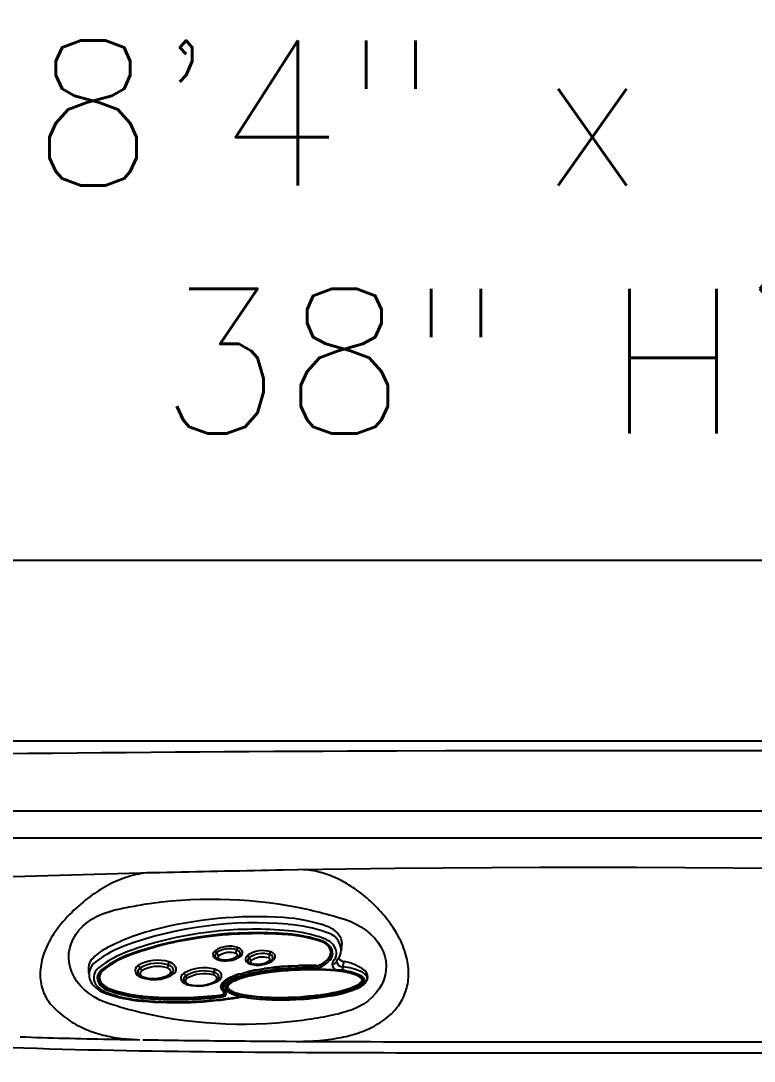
# Model space of a CAD drawing. Extents: x 403 to 503, y 484 to 637.
# Drawn here: x 437.28 to 457.55, y 582.93 to 611.67 of the extents above; entities that cross this region are included whole.
import ezdxf
from ezdxf.enums import TextEntityAlignment as Align

# ---------------------------------------------------------------- set-up
doc = ezdxf.new("R2010")
doc.units = 0
doc.header["$MEASUREMENT"] = 0
for name, color, linetype in [('1', 4, 'Continuous'), ('DIM', 3, 'Continuous'), ('SPA', 2, 'Continuous')]:
    doc.layers.add(name, color=color, linetype=linetype)
doc.styles.add('SIMPLEX', font='simplex')

# ---------------------------------------------------------------- blocks, each defined once
blk = doc.blocks.new('AUX PANEL')
at = {"layer": '1', "color": 3}
for p, q in [((3.509, 0.604), (3.478, 0.65)), ((3.575, 0.518), (3.53, 0.586)), ((4.058, 0.603), (4.081, 0.683)), ((4.09, 0.706), (4.105, 0.761)), ((4.986, 0.589), (4.966, 0.51)), ((4.997, 0.611), (5.013, 0.673)), ((2.208, 0.231), (2.221, 0.292)), ((4.38, 0.551), (4.414, 0.5)), ((4.479, 0.418), (4.435, 0.484)), ((1.381, 0.18), (1.412, 0.125)), ((1.475, 0.043), (1.435, 0.111)), ((2.197, 0.211), (2.18, 0.135)), ((2.639, 0.004), (2.67, -0.05)), ((3.463, 0.058), (3.446, -0.018)), ((3.473, 0.078), (3.487, 0.139)), ((2.733, -0.133), (2.694, -0.064))]:
    blk.add_line(p, q, dxfattribs=at)
for centre, radius, start, end in [((4.898, -9.084), 10.546, 86.8632, 111.5506), ((5.294, -2.689), 4.139, 72.501, 87.4952), ((4.876, -8.962), 10.247, 97.9706, 111.8262), ((4.94, -9.286), 10.481, 87.0677, 111.2921), ((5.003, -9.862), 11.03, 87.4903, 101.2777), ((4.88, -8.986), 10.271, 86.5699, 97.9706), ((5.273, -2.793), 3.981, 73.2277, 87.0677), ((5.302, -2.643), 3.805, 73.2962, 87.2313), ((5.25, -2.804), 4.079, 72.6462, 86.5699), ((6.434, 0.738), 0.531, 4.3959, 78.6317), ((4.522, -7.881), 8.993, 100.738, 112.1152), ((6.31, 0.63), 0.392, 35.432, 77.2832), ((6.317, 0.64), 0.371, 16.1555, 77.5899), ((6.26, 0.484), 0.557, 47.3073, 73.2277), ((6.266, 0.448), 0.672, 50.6403, 72.6462), ((6.222, 0.449), 0.593, 49.076, 63.9015), ((6.442, 0.704), 0.257, 0.3358, 49.076), ((6.443, 0.682), 0.288, 306.9321, 47.3073), ((6.445, 0.665), 0.391, 8.207, 50.6403), ((2.12, -2.091), 3.022, 111.2615, 129.3913), ((3.651, 0.455), 0.189, 129.8753, 147.5692), ((3.9, 0.087), 0.633, 73.4336, 125.8479), ((3.899, 0.093), 0.525, 72.5871, 126.8184), ((4.033, 0.522), 0.0756, 43.0492, 72.5871), ((4.025, 0.506), 0.195, 54.0655, 73.4336), ((4.083, 0.587), 0.0953, 5.0171, 54.0655), ((4.095, 0.588), 0.0841, 305.983, 5.0171), ((4.82, -0.045), 0.665, 75.5501, 125.3139), ((4.938, 0.415), 0.19, 54.8314, 75.5501), ((6.266, 0.835), 0.468, 313.1514, 327.7289), ((6.565, 0.61), 0.0832, 313.3958, 342.3064), ((6.423, 0.711), 0.253, 350.8857, 35.432), ((6.416, 0.709), 0.26, 331.3848, 351.4245), ((6.459, 0.713), 0.24, 327.7289, 356.3018), ((6.552, 0.68), 0.283, 323.3704, 8.207), ((2.113, -2.063), 2.815, 111.8262, 130.4243), ((1.953, -1.713), 2.314, 110.6898, 133.9375), ((2.142, -2.108), 2.777, 111.2921, 129.6708), ((3.549, 0.52), 0.0681, 147.5692, 208.5669), ((3.614, 0.555), 0.143, 208.5669, 254.4282), ((3.599, 0.475), 0.0356, 168.3826, 202.5332), ((3.61, 0.473), 0.0468, 123.687, 168.3826), ((3.612, 0.48), 0.0492, 202.5332, 222.9991), ((3.754, 1.057), 0.664, 254.4282, 305.983), ((3.615, 0.484), 0.0543, 222.9991, 256.7133), ((3.757, 0.965), 0.556, 253.9429, 305.979), ((4.064, 0.545), 0.0357, 303.2086, 351.2073), ((4.059, 0.546), 0.0408, 351.2073, 43.0492), ((4.468, 0.419), 0.0796, 150.4891, 190.7765), ((4.471, 0.42), 0.0832, 190.7765, 243.1564), ((4.495, 0.403), 0.112, 123.4939, 150.4891), ((4.593, 0.66), 0.352, 243.1564, 251.5771), ((4.509, 0.379), 0.0398, 126.097, 204.1853), ((4.522, 0.392), 0.0572, 210.9526, 260.5563), ((4.647, 0.99), 0.685, 255.9831, 305.64), ((4.816, -0.029), 0.55, 74.6927, 126.8054), ((4.65, 0.902), 0.583, 256.3823, 305.5673), ((6.29, -7.841), 8.171, 94.8825, 100.1158), ((4.951, 0.443), 0.0591, 34.3397, 77.9306), ((4.965, 0.461), 0.0411, 304.9146, 341.0021), ((4.973, 0.458), 0.0326, 341.0021, 34.3397), ((6.383, -8.558), 8.882, 93.025, 98.8687), ((4.954, 0.543), 0.144, 310.0461, 323.8454), ((4.999, 0.5), 0.0854, 9.7066, 54.8314), ((5.01, 0.502), 0.0741, 323.8454, 9.7066), ((5.482, 3.073), 2.775, 272.3124, 276.4711), ((6.39, -8.711), 9.046, 90.7404, 93.7685), ((6.3, -6.423), 6.746, 90.1738, 93.2747), ((6.286, 0.603), 0.269, 267.1106, 296.5573), ((6.279, 0.607), 0.284, 270.1174, 305.362), ((6.281, 0.595), 0.324, 270.7773, 305.3436), ((5.59, 1.557), 1.447, 304.3422, 311.8229), ((5.653, 1.489), 1.365, 305.362, 313.1514), ((7.971, -1.352), 2.256, 126.9321, 131.7726), ((6.288, 0.8), 0.418, 309.7821, 323.2215), ((6.92, 0.381), 0.192, 137.2968, 179.7854), ((6.729, 0.519), 0.133, 269.1945, 321.2663), ((6.914, 0.401), 0.187, 185.7097, 251.1934), ((6.778, 0.48), 0.0707, 321.2663, 351.2247), ((6.928, 0.461), 0.0807, 137.932, 181.7008), ((7.011, 0.487), 0.166, 189.7009, 275.984), ((7.159, 0.366), 0.327, 141.7136, 152.8307), ((7.09, 0.717), 0.252, 219.319, 262.229), ((6.714, 0.293), 0.314, 347.339, 5.2156), ((-44.67, 7.536), 52.198, 352.0555, 352.2188), ((6.88, -1.462), 1.791, 68.7788, 85.2916), ((0.464, -0.12), 0.449, 125.7886, 176.0645), ((0.489, -0.192), 0.339, 126.3542, 229.549), ((0.608, -0.252), 0.369, 130.1613, 155.7405), ((0.542, -0.181), 0.258, 125.8818, 192.4668), ((1.471, 0.004), 0.107, 152.7339, 212.7658), ((1.519, -0.02), 0.16, 124.1793, 152.7339), ((1.937, -0.724), 0.979, 74.0084, 121.0922), ((1.571, -0.087), 0.153, 128.0613, 147.9271), ((1.936, -0.697), 0.864, 73.9923, 122.1245), ((2.145, -0.006), 0.142, 22.2291, 78.4856), ((2.141, -0.014), 0.24, 43.5931, 74.0084), ((2.194, 0.028), 0.0852, 296.3745, 13.5406), ((2.19, 0.1), 0.166, 296.8486, 325.4042), ((2.231, 0.072), 0.116, 325.4042, 43.5931), ((3.23, -0.952), 1.037, 77.0116, 121.1182), ((3.23, -0.95), 0.957, 76.8343, 121.2453), ((3.422, -0.167), 0.229, 48.7509, 79.6516), ((3.497, -0.081), 0.115, 7.9831, 49.4672), ((4.471, -0.953), 1.03, 106.5339, 114.5292), ((5.34, -3.307), 3.525, 102.8403, 110.6261), ((5.585, -4.141), 4.34, 100.5484, 109.5628), ((-0.018, 14.17), 14.745, 286.5339, 287.4444), ((5.504, -3.891), 4.038, 102.2348, 108.3973), ((5.717, -4.638), 4.807, 99.0995, 107.8856), ((4.934, -1.591), 1.775, 99.8338, 107.4444), ((6.284, -7.363), 7.57, 93.3483, 103.6374), ((5.998, -6.07), 6.365, 98.8978, 103.0896), ((3.848, 4.674), 4.583, 279.8338, 282.6858), ((6.38, -8.259), 8.493, 90.8326, 101.7653), ((6.378, -8.401), 8.672, 90.7076, 100.5484), ((6.364, -8.326), 8.551, 90.8476, 99.4711), ((6.393, -6.216), 6.434, 84.8655, 94.9188), ((6.465, -4.752), 4.981, 83.7239, 92.6272), ((6.421, -6.928), 7.162, 86.4713, 91.3134), ((6.869, -1.11), 1.324, 83.9007, 90.2641), ((7.179, -4.264), 4.496, 92.6065, 93.9775), ((6.722, -2.233), 2.438, 77.8804, 84.1832), ((6.913, -1.414), 1.642, 86.2447, 87.8295), ((6.995, 0.227), 0.0251, 304.6788, 354.3337), ((6.76, -1.902), 2.123, 71.5446, 83.2367), ((6.885, -1.285), 1.489, 66.5256, 85.1925), ((6.798, -1.709), 1.947, 70.3737, 83.4318), ((7.039, -0.86), 1.029, 68.4457, 79.1127), ((7.219, -0.405), 0.539, 55.1292, 68.4457), ((7.292, -0.308), 0.443, 54.3966, 71.5446), ((7.285, -0.337), 0.491, 50.7876, 70.102), ((7.401, -0.098), 0.195, 43.96, 66.5256), ((7.368, -0.192), 0.43, 45.0041, 68.1277), ((7.469, -0.047), 0.103, 14.5673, 55.1292), ((7.429, -0.071), 0.155, 31.3477, 43.96), ((7.458, -0.08), 0.16, 34.1573, 55.4533), ((7.507, -0.023), 0.0639, 328.3765, 31.3477), ((7.537, -0.028), 0.066, 9.4117, 35.1562), ((7.509, -0.062), 0.135, 25.2231, 50.7876), ((0.49, -0.199), 0.241, 155.7405, 201.1498), ((0.607, -0.154), 0.366, 201.1498, 229.791), ((0.542, -0.181), 0.258, 192.4668, 225.9064), ((0.544, -0.182), 0.238, 145.5885, 216.491), ((1.545, 0.052), 0.195, 212.7658, 238.9868), ((1.495, -0.039), 0.0641, 147.9271, 199.8187), ((1.55, -0.02), 0.122, 199.8187, 253.5053), ((1.569, 0.092), 0.241, 238.9868, 257.7433), ((1.777, 0.8), 0.979, 254.6751, 299.9168), ((1.771, 0.741), 0.914, 253.9045, 300.2528), ((2.755, -0.173), 0.124, 119.3649, 179.4903), ((2.697, -0.172), 0.0667, 179.4903, 211.4512), ((2.801, -0.109), 0.188, 211.4512, 232.968), ((2.913, 0.122), 0.442, 239.3306, 254.9563), ((2.78, -0.212), 0.0917, 119.9247, 176.6499), ((2.751, -0.21), 0.0627, 176.6499, 226.1655), ((2.836, -0.13), 0.18, 224.0976, 257.7365), ((3.005, 0.713), 1.04, 258.5229, 301.6489), ((3.418, -0.172), 0.156, 40.7191, 79.6716), ((3.281, 0.092), 0.363, 300.9021, 313.0712), ((3.476, -0.116), 0.078, 313.0712, 353.294), ((3.482, -0.117), 0.0718, 353.294, 40.7191), ((3.433, -0.011), 0.199, 306.2106, 325.1023), ((3.528, -0.077), 0.0841, 325.1023, 7.9831), ((3.747, -0.324), 0.0827, 150.5571, 182.8718), ((4.062, -0.501), 0.444, 130.5135, 150.5571), ((3.925, -0.359), 0.23, 124.3894, 169.4043), ((3.931, -0.391), 0.206, 126.5464, 166.6135), ((4.135, -0.588), 0.557, 115.2129, 130.5135), ((5.11, -2.09), 2.327, 120.2638, 124.3894), ((4.067, -0.485), 0.319, 124.409, 144.7267), ((4.548, -1.223), 1.242, 109.5628, 126.5464), ((4.168, -0.569), 0.435, 121.2, 140.1355), ((4.177, -0.54), 0.395, 115.704, 141.203), ((4.565, -1.211), 1.199, 106.2225, 124.409), ((9.616, -12.229), 13.424, 114.5292, 115.2129), ((4.33, -0.753), 0.78, 107.2647, 120.2638), ((4.61, -1.3), 1.29, 106.6488, 121.2), ((5.112, -2.481), 2.549, 103.9108, 115.704), ((6.064, 2.81), 3.296, 280.6899, 293.4611), ((6.745, 1.019), 1.439, 284.6623, 303.8175), ((6.55, 1.504), 1.912, 287.104, 298.0281), ((6.608, 1.328), 1.709, 287.1896, 299.2994), ((7.053, 0.495), 0.778, 294.4942, 309.3287), ((7.319, 0.093), 0.285, 296.1958, 328.3765), ((7.186, 0.296), 0.547, 298.7146, 311.9764), ((7.41, 0.034), 0.252, 302.904, 330.5441), ((7.442, 0.02), 0.164, 309.3287, 346.5223), ((7.464, 0.001), 0.142, 308.0204, 340.8538), ((7.534, -0.023), 0.0683, 340.8538, 5.6104), ((7.548, -0.044), 0.093, 330.5441, 25.2231), ((0.796, 0.168), 0.813, 229.549, 251.3924), ((0.712, -0.055), 0.448, 216.6808, 252.308), ((0.768, 0.052), 0.582, 225.9064, 250.7557), ((0.726, -0.013), 0.55, 229.791, 250.6244), ((1.658, 2.639), 3.361, 250.6244, 267.4121), ((1.719, 2.917), 3.586, 251.421, 266.6959), ((1.642, 2.557), 3.235, 250.7557, 268.2288), ((2.157, 8.778), 9.475, 266.2819, 279.2521), ((2.133, 9.406), 10.088, 273.1801, 278.8593), ((3.82, -0.32), 0.155, 182.8718, 227.961), ((3.665, -0.381), 0.193, 274.3564, 303.3397), ((3.676, -0.459), 0.103, 276.3351, 322.16), ((3.836, -0.336), 0.138, 172.0602, 214.1366), ((2.079, -2.308), 2.487, 47.71, 48.7976), ((3.843, -0.351), 0.136, 207.1302, 236.6627), ((3.818, -0.364), 0.0904, 166.6135, 217.2924), ((4.053, -0.185), 0.386, 217.2924, 229.962), ((3.73, -0.503), 0.102, 281.2051, 328.2455), ((3.732, -0.491), 0.0307, 346.5457, 47.71), ((3.727, -0.504), 0.0346, 328.4818, 9.2387), ((3.712, -0.55), 0.101, 41.922, 56.6627), ((3.74, -0.494), 0.0569, 303.3397, 340.7519), ((3.765, -0.503), 0.0312, 340.7519, 41.922), ((3.887, -0.357), 0.0974, 144.7267, 219.3538), ((3.767, -0.526), 0.0596, 328.2455, 49.962), ((3.978, -0.282), 0.216, 219.3538, 235.0523), ((3.888, -0.335), 0.0706, 140.1355, 219.6246), ((3.944, -0.303), 0.128, 190.8459, 243.2975), ((4, -0.251), 0.211, 217.7981, 243.3099), ((3.919, -0.332), 0.0634, 141.203, 219.1831), ((4.12, -0.08), 0.462, 235.0523, 248.4056), ((4.045, -0.229), 0.226, 219.1831, 246.3327), ((4.26, 0.21), 0.73, 239.2096, 254.2492), ((4.216, 0.127), 0.646, 241.3274, 251.047), ((4.516, 0.923), 1.541, 248.4056, 265.6006), ((4.489, 0.783), 1.331, 246.3327, 263.3862), ((4.526, 1.067), 1.636, 251.4763, 266.013), ((4.643, 1.57), 2.143, 254.2492, 264.5053), ((4.968, 4.102), 4.685, 262.2396, 269.1507), ((4.416, -0.589), 0.0236, 79.0835, 88.6815), ((5.016, 4.892), 5.49, 263.7712, 270.3976), ((5.077, 6.897), 7.488, 265.1015, 276.9538), ((5.024, 7.92), 8.502, 269.1517, 277.8679), ((5.015, 7.84), 8.438, 270.2675, 274.9269), ((5.207, 6.346), 6.983, 272.7222, 285.7486), ((5.01, 8.132), 8.73, 274.7939, 279.984), ((5.139, 7.174), 7.757, 276.2528, 281.4226), ((5.513, 4.925), 5.47, 277.091, 287.0145), ((5.716, 4.172), 4.707, 279.8723, 287.2579), ((1.653, 2.713), 3.498, 251.3924, 267.7645), ((2.124, 9.523), 10.261, 266.5519, 276.9572), ((2.128, 9.385), 10.067, 266.4926, 273.2192), ((2.114, 9.839), 10.637, 266.781, 281.4595), ((2.905, 3.665), 4.352, 276.0969, 281.2051), ((5.063, 5.863), 6.51, 264.1363, 274.1865)]:
    blk.add_arc(centre, radius, start, end, dxfattribs=at)
at = {"layer": '1', "color": 2}
for centre, radius, start, end in [((4.985, -9.767), 11.402, 88.2128, 106.5253), ((5.198, -2.936), 4.567, 72.7244, 88.2128), ((3.446, -4.582), 5.993, 106.5253, 120.0224), ((6.355, 0.783), 0.673, 27.941, 72.7244), ((6.52, 0.928), 0.461, 347.4297, 21.5705), ((1.16, -0.625), 1.423, 120.0224, 139.1091), ((3.546, 0.549), 0.122, 123.8991, 191.1005), ((3.902, 0.081), 0.71, 73.3731, 126.6286), ((4.04, 0.544), 0.226, 39.2156, 73.3731), ((4.106, 0.625), 0.133, 308.5481, 353.0694), ((4.135, 0.622), 0.104, 353.0694, 39.2156), ((4.823, -0.049), 0.747, 74.7178, 126.4448), ((4.964, 0.465), 0.213, 43.2785, 74.7178), ((5.042, 0.539), 0.105, 2.3795, 43.2785), ((6.497, 0.801), 0.467, 330.2411, 356.5702), ((7.096, 0.785), 0.134, 161.0592, 185.0976), ((0.353, 0.073), 0.356, 139.1091, 177.165), ((1.932, -0.719), 1.059, 74.5553, 122.303), ((2.119, -0.041), 0.356, 39.1161, 74.5553), ((3.557, 0.551), 0.133, 191.1005, 239.2691), ((3.655, 0.716), 0.324, 239.2691, 251.6989), ((3.756, 1.11), 0.73, 253.8892, 306.3578), ((4.41, 0.452), 0.0848, 153.8236, 197.8039), ((4.49, 0.478), 0.169, 197.8039, 216.3234), ((4.521, 0.398), 0.209, 132.6044, 153.8236), ((4.452, 0.45), 0.122, 216.3234, 246.3113), ((4.591, 0.767), 0.468, 246.3113, 256.5178), ((4.649, 1.008), 0.716, 256.5178, 287.4956), ((4.599, 1.167), 0.882, 287.4956, 301.8398), ((4.935, 0.625), 0.244, 301.8398, 318.9553), ((5.034, 0.539), 0.113, 318.9553, 2.3795), ((6.881, -0.821), 1.3, 54.6823, 82.229), ((0.575, 0.062), 0.579, 177.165, 195.0902), ((1.456, 0.037), 0.166, 124.9572, 195.5352), ((2.29, 0.098), 0.136, 312.1345, 39.1161), ((2.747, -0.163), 0.199, 122.6939, 156.8016), ((3.227, -0.96), 1.129, 76.7009, 121.3875), ((3.4, -0.227), 0.376, 56.7854, 76.7009), ((3.508, -0.063), 0.18, 20.6812, 56.7854), ((3.563, -0.042), 0.121, 328.9479, 20.6812), ((7.51, 0.068), 0.211, 336.4607, 54.6823), ((7.58, 0.021), 0.129, 343.1859, 45.0041), ((0.491, -0.088), 0.474, 179.8157, 227.6318), ((1.455, 0.036), 0.164, 195.5352, 241.4325), ((1.697, 0.481), 0.671, 241.4325, 256.2015), ((1.785, 0.84), 1.041, 256.2015, 297.5534), ((2.013, 0.404), 0.548, 297.5534, 312.1345), ((2.671, -0.131), 0.117, 156.8016, 204.877), ((2.742, -0.098), 0.195, 204.877, 240.8784), ((2.874, 0.14), 0.468, 240.8784, 255.1995), ((3.004, 0.828), 1.167, 257.763, 299.021), ((3.472, 0.013), 0.228, 295.63, 328.9479), ((6.133, 2.652), 3.194, 280.147, 293.4583), ((7.001, 0.653), 1.015, 293.4583, 302.5562), ((7.298, 0.187), 0.462, 302.5562, 320.7933), ((7.452, 0.062), 0.264, 320.7933, 342.7195), ((0.754, 0.2), 0.864, 227.6318, 252.8661), ((5.26, 6.446), 7.085, 274.0179, 281.6923), ((1.747, 3.422), 4.235, 252.8661, 266.7927), ((2.089, 9.947), 10.769, 266.9181, 281.2009), ((4.278, -1.121), 0.513, 88.3059, 100.9296), ((4.256, -1.934), 1.326, 82.8545, 88.4017), ((5.11, 6.4), 7.051, 264.3901, 275.2555)]:
    blk.add_arc(centre, radius, start, end, dxfattribs=at)
blk = doc.blocks.new('2010GRANDEE')
at = {"layer": 'SPA', "color": 3, "linetype": 'Continuous'}
blk.add_line((88.054, 89.185), (12.058, 89.185), dxfattribs=at)
at = {"layer": 'SPA', "color": 4}
blk.add_lwpolyline([(12, 0), (88.112, 0, 0.414214), (100.112, 12), (100.112, 79.111, 0.414214), (88.112, 91.111), (12, 91.111, 0.414214), (0, 79.111), (0, 12, 0.414214)], format="xyb", close=True, dxfattribs=at)
at = {"layer": 'SPA', "color": 3, "linetype": 'Continuous'}
for points in [[(33.778, 90.773), (34.457, 90.78), (35.135, 90.787), (35.814, 90.794), (36.493, 90.8), (37.172, 90.806), (37.851, 90.811), (38.53, 90.817), (39.209, 90.822), (39.888, 90.827), (40.567, 90.831), (41.246, 90.835), (41.925, 90.839), (42.604, 90.843), (43.283, 90.846), (43.962, 90.849), (44.641, 90.851), (45.999, 90.856)], [(45.999, 90.856), (46.404, 90.857), (46.81, 90.858), (47.216, 90.858), (47.621, 90.859), (48.027, 90.86), (48.432, 90.86), (48.838, 90.861), (49.244, 90.861), (49.649, 90.861), (50.055, 90.861), (50.461, 90.861), (50.866, 90.861), (51.272, 90.861), (51.677, 90.86), (52.083, 90.86), (52.489, 90.859), (52.894, 90.858), (53.3, 90.858), (54.111, 90.856)], [(54.111, 90.856), (54.79, 90.854)], [(88.056, 88.435), (85.016, 88.435), (81.976, 88.435), (78.936, 88.435), (75.896, 88.435), (72.856, 88.435), (69.816, 88.435), (66.776, 88.435), (63.736, 88.435), (60.696, 88.435), (57.656, 88.435), (54.616, 88.435), (51.576, 88.435), (48.536, 88.435), (45.496, 88.435), (42.456, 88.435), (39.416, 88.435), (36.376, 88.435), (33.336, 88.435)], [(37.89, 87.485), (37.816, 87.482), (37.741, 87.476), (37.667, 87.468), (37.594, 87.458), (37.52, 87.445), (37.447, 87.43), (37.374, 87.413), (37.302, 87.394), (37.23, 87.372), (37.158, 87.349), (37.087, 87.324), (37.017, 87.298), (36.947, 87.269), (36.877, 87.239), (36.808, 87.207), (36.74, 87.173), (36.673, 87.138), (36.606, 87.102), (36.54, 87.064), (36.475, 87.025), (36.41, 86.985), (36.347, 86.944), (36.284, 86.902), (36.223, 86.858), (36.162, 86.814), (36.101, 86.768), (36.04, 86.72), (35.978, 86.669), (35.915, 86.617), (35.853, 86.562), (35.79, 86.505), (35.728, 86.447), (35.665, 86.386), (35.604, 86.324), (35.543, 86.259), (35.483, 86.193), (35.423, 86.126), (35.365, 86.056), (35.253, 85.912)], [(41.913, 87.567), (41.913, 87.567), (41.913, 87.567), (41.914, 87.567), (41.914, 87.567), (41.915, 87.567), (41.915, 87.567), (41.916, 87.567), (41.916, 87.567), (41.916, 87.567), (41.917, 87.567), (41.917, 87.567), (41.918, 87.567), (41.918, 87.567), (41.918, 87.567), (41.919, 87.567), (41.919, 87.567), (41.92, 87.567), (41.92, 87.567), (41.921, 87.567)], [(44.543, 85.973), (44.506, 86.028), (44.467, 86.083), (44.427, 86.137), (44.385, 86.192), (44.343, 86.246), (44.299, 86.298), (44.255, 86.35), (44.21, 86.401), (44.165, 86.451), (44.119, 86.5), (44.072, 86.549), (44.025, 86.596), (43.977, 86.642), (43.929, 86.687), (43.88, 86.731), (43.831, 86.774), (43.782, 86.816), (43.733, 86.857), (43.683, 86.896), (43.633, 86.935), (43.583, 86.972), (43.533, 87.008), (43.483, 87.043), (43.433, 87.077), (43.382, 87.11), (43.332, 87.141), (43.281, 87.172), (43.23, 87.201), (43.179, 87.23), (43.127, 87.258), (43.075, 87.284), (43.022, 87.31), (42.97, 87.334), (42.917, 87.358), (42.863, 87.38), (42.81, 87.401), (42.756, 87.421), (42.702, 87.44), (42.647, 87.458), (42.59, 87.475), (42.532, 87.491), (42.471, 87.506), (42.408, 87.52), (42.343, 87.532), (42.277, 87.543), (42.208, 87.553), (42.139, 87.56), (42.067, 87.565), (41.921, 87.567)], [(44.591, 83.681), (44.627, 83.722), (44.661, 83.765), (44.693, 83.808), (44.724, 83.852), (44.753, 83.897), (44.781, 83.944), (44.807, 83.992), (44.831, 84.041), (44.854, 84.09), (44.875, 84.142), (44.894, 84.194), (44.911, 84.247), (44.926, 84.302), (44.939, 84.358), (44.951, 84.415), (44.96, 84.472), (44.967, 84.531), (44.972, 84.59), (44.975, 84.651), (44.975, 84.711), (44.974, 84.773), (44.97, 84.835), (44.964, 84.898), (44.956, 84.961), (44.946, 85.025), (44.933, 85.088), (44.919, 85.152), (44.902, 85.215), (44.883, 85.279), (44.862, 85.342), (44.839, 85.406), (44.814, 85.469), (44.787, 85.532), (44.758, 85.596), (44.727, 85.659), (44.694, 85.722), (44.659, 85.785), (44.623, 85.848), (44.543, 85.973)], [(35.253, 85.912), (35.213, 85.857), (35.174, 85.8), (35.137, 85.742), (35.101, 85.684), (35.066, 85.624), (35.034, 85.564), (35.003, 85.504), (34.974, 85.442), (34.947, 85.38), (34.922, 85.317), (34.899, 85.254), (34.878, 85.191), (34.859, 85.128), (34.843, 85.066), (34.829, 85.004), (34.818, 84.942), (34.808, 84.88), (34.801, 84.819), (34.797, 84.759), (34.795, 84.698), (34.795, 84.639), (34.798, 84.58), (34.803, 84.522), (34.81, 84.464), (34.82, 84.407), (34.832, 84.351), (34.846, 84.297), (34.863, 84.245), (34.881, 84.195), (34.901, 84.146), (34.923, 84.099), (34.946, 84.054), (34.971, 84.011), (34.997, 83.969), (35.024, 83.929), (35.053, 83.89), (35.082, 83.853), (35.113, 83.818), (35.176, 83.751)], [(35.176, 83.751), (35.23, 83.7), (35.284, 83.65), (35.339, 83.602), (35.394, 83.557), (35.449, 83.513), (35.504, 83.471), (35.56, 83.432), (35.616, 83.394), (35.671, 83.358), (35.727, 83.324), (35.783, 83.291), (35.839, 83.26), (35.895, 83.231), (35.951, 83.204), (36.007, 83.178), (36.063, 83.153), (36.12, 83.13), (36.178, 83.107), (36.236, 83.086), (36.295, 83.066), (36.354, 83.047), (36.414, 83.029), (36.475, 83.012), (36.537, 82.996), (36.599, 82.982), (36.662, 82.968), (36.726, 82.955), (36.79, 82.943), (36.855, 82.932), (36.921, 82.922), (36.988, 82.913), (37.055, 82.904), (37.123, 82.897), (37.191, 82.89), (37.261, 82.885), (37.331, 82.88), (37.401, 82.875), (37.466, 82.872), (37.55, 82.869)], [(41.88, 82.824), (41.975, 82.824), (42.069, 82.825), (42.161, 82.828), (42.252, 82.832), (42.341, 82.836), (42.428, 82.842), (42.513, 82.849), (42.596, 82.857), (42.678, 82.865), (42.756, 82.875), (42.833, 82.885), (42.907, 82.896), (42.979, 82.908), (43.048, 82.92), (43.115, 82.933), (43.181, 82.947), (43.248, 82.962), (43.314, 82.978), (43.38, 82.995), (43.446, 83.014), (43.511, 83.033), (43.576, 83.054), (43.64, 83.076), (43.704, 83.1), (43.767, 83.125), (43.83, 83.151), (43.891, 83.179), (43.952, 83.208), (44.012, 83.238), (44.071, 83.271), (44.129, 83.304), (44.186, 83.34), (44.242, 83.377), (44.297, 83.416), (44.35, 83.456), (44.402, 83.498), (44.452, 83.542), (44.501, 83.587), (44.591, 83.681)], [(34.238, 82.949), (34.392, 82.944), (34.545, 82.939), (34.699, 82.934), (34.852, 82.93), (35.006, 82.925), (35.16, 82.921), (35.313, 82.916), (35.467, 82.912), (35.621, 82.908), (35.774, 82.905), (35.928, 82.901), (36.082, 82.897), (36.236, 82.894), (36.389, 82.891), (36.543, 82.887), (36.697, 82.884), (36.851, 82.881), (37.005, 82.878), (37.159, 82.875), (37.312, 82.873), (37.55, 82.869)], [(41.88, 82.824), (42.221, 82.822), (42.563, 82.82), (42.905, 82.819), (43.247, 82.818), (43.589, 82.816), (43.931, 82.815), (44.273, 82.814), (44.615, 82.814), (44.957, 82.813), (45.299, 82.813), (45.642, 82.812), (45.984, 82.812), (46.326, 82.812), (46.668, 82.812), (47.011, 82.812), (47.353, 82.812), (47.695, 82.812), (48.038, 82.812), (48.38, 82.812), (48.723, 82.812), (49.064, 82.812), (49.405, 82.812), (49.744, 82.812), (50.082, 82.812), (50.42, 82.812), (50.756, 82.812), (51.092, 82.812), (51.427, 82.812), (51.761, 82.812), (52.094, 82.812), (52.427, 82.812), (52.76, 82.812), (53.092, 82.812), (53.424, 82.812), (53.755, 82.812), (54.087, 82.812), (54.418, 82.812), (54.749, 82.813)], [(54.828, 82.5), (54.484, 82.5), (54.14, 82.5), (53.795, 82.499), (53.45, 82.499), (53.105, 82.499), (52.759, 82.499), (52.414, 82.499), (52.067, 82.499), (51.72, 82.499), (51.372, 82.499), (51.024, 82.499), (50.674, 82.499), (50.324, 82.5), (49.973, 82.5), (49.621, 82.5), (49.267, 82.5), (48.913, 82.5), (48.557, 82.499), (48.2, 82.499), (47.844, 82.499), (47.488, 82.499), (47.132, 82.499), (46.776, 82.499), (46.42, 82.499), (46.064, 82.499), (45.708, 82.5), (45.352, 82.5), (44.996, 82.5), (44.64, 82.501), (44.284, 82.502), (43.928, 82.503), (43.572, 82.504), (43.217, 82.505), (42.861, 82.507), (42.505, 82.508), (42.15, 82.51), (41.794, 82.512), (41.439, 82.514), (41.083, 82.517), (40.728, 82.519), (40.373, 82.522), (40.017, 82.525), (39.662, 82.529), (39.307, 82.532), (38.952, 82.536), (38.597, 82.541), (38.242, 82.546), (37.887, 82.551), (37.533, 82.557), (37.178, 82.563), (36.823, 82.569), (36.469, 82.576), (36.114, 82.584), (35.76, 82.592), (35.406, 82.601), (35.051, 82.611), (34.697, 82.622), (34.343, 82.633), (33.989, 82.646)], [(37.628, 82.867), (37.77, 82.865), (37.911, 82.863), (38.052, 82.861), (38.194, 82.859), (38.335, 82.857), (38.476, 82.855), (38.618, 82.853), (38.759, 82.851), (38.9, 82.85), (39.042, 82.848), (39.183, 82.846), (39.325, 82.845), (39.466, 82.843), (39.607, 82.842), (39.749, 82.84), (39.89, 82.839), (40.032, 82.838), (40.173, 82.836), (40.315, 82.835), (40.456, 82.834), (40.598, 82.833), (40.739, 82.832), (40.881, 82.83), (41.022, 82.829), (41.164, 82.828), (41.305, 82.827), (41.447, 82.827), (41.588, 82.826), (41.871, 82.824)], [(41.871, 82.824), (41.872, 82.824), (41.872, 82.824), (41.873, 82.824), (41.873, 82.824), (41.873, 82.824), (41.874, 82.824), (41.874, 82.824), (41.875, 82.824), (41.875, 82.824), (41.876, 82.824), (41.876, 82.824), (41.876, 82.824), (41.877, 82.824), (41.877, 82.824), (41.878, 82.824), (41.878, 82.824), (41.878, 82.824), (41.879, 82.824), (41.88, 82.824)]]:
    blk.add_lwpolyline(points, dxfattribs=at)
at = {"layer": 'SPA', "color": 2, "linetype": 'Continuous'}
for points in [[(31.488, 87.286), (31.808, 87.298), (32.128, 87.309), (32.448, 87.321), (32.768, 87.332), (33.088, 87.343), (33.409, 87.354), (33.729, 87.365), (34.049, 87.375), (34.369, 87.385), (34.689, 87.396), (35.009, 87.405), (35.329, 87.415), (35.649, 87.424), (35.969, 87.434), (36.289, 87.443), (36.609, 87.452), (36.93, 87.46), (37.25, 87.469), (37.89, 87.485)], [(37.89, 87.485), (38.091, 87.49), (38.292, 87.494), (38.493, 87.499), (38.694, 87.504), (38.896, 87.508), (39.097, 87.513), (39.298, 87.517), (39.499, 87.522), (39.7, 87.526), (39.901, 87.53), (40.102, 87.534), (40.303, 87.538), (40.505, 87.542), (40.706, 87.546), (40.907, 87.55), (41.108, 87.553), (41.309, 87.557), (41.51, 87.56), (41.913, 87.567)], [(41.921, 87.567), (43.257, 87.588), (44.593, 87.604), (45.928, 87.617), (47.264, 87.626), (48.6, 87.632), (49.936, 87.634), (51.272, 87.633), (52.608, 87.628), (53.944, 87.619), (55.28, 87.607), (56.616, 87.591), (57.951, 87.571), (59.287, 87.548), (60.623, 87.521), (61.958, 87.491), (63.294, 87.457), (64.629, 87.42), (65.964, 87.378), (68.634, 87.285)], [(36.833, 86.447), (36.901, 86.462), (36.97, 86.478), (37.039, 86.492), (37.108, 86.507), (37.177, 86.521), (37.247, 86.535), (37.317, 86.548), (37.387, 86.561), (37.457, 86.574), (37.528, 86.586), (37.598, 86.597), (37.669, 86.609), (37.74, 86.62), (37.883, 86.64)], [(37.883, 86.64), (38.146, 86.674), (38.412, 86.701), (38.679, 86.723), (38.947, 86.739), (39.217, 86.749), (39.487, 86.754), (39.758, 86.752), (40.029, 86.744), (40.3, 86.731), (40.57, 86.711), (40.84, 86.686), (41.108, 86.655), (41.374, 86.618), (41.902, 86.527)], [(41.902, 86.527), (41.991, 86.509), (42.08, 86.49), (42.169, 86.471), (42.257, 86.452), (42.346, 86.431), (42.433, 86.41), (42.521, 86.389), (42.608, 86.366), (42.695, 86.344), (42.781, 86.32), (42.867, 86.296), (42.952, 86.272), (43.037, 86.246), (43.206, 86.194)], [(36.733, 83.85), (36.579, 83.905), (36.428, 83.973), (36.283, 84.053), (36.146, 84.145), (36.021, 84.248), (35.908, 84.36), (35.811, 84.48), (35.731, 84.607), (35.667, 84.737), (35.622, 84.869), (35.594, 85.001), (35.583, 85.132), (35.588, 85.26), (35.609, 85.389), (35.647, 85.518), (35.702, 85.647), (35.775, 85.772), (35.865, 85.891), (35.971, 86.003), (36.092, 86.106), (36.225, 86.199), (36.368, 86.279), (36.519, 86.348), (36.833, 86.447)], [(43.206, 86.194), (43.36, 86.139), (43.511, 86.071), (43.656, 85.991), (43.793, 85.899), (43.918, 85.796), (44.031, 85.684), (44.128, 85.564), (44.209, 85.438), (44.272, 85.307), (44.317, 85.175), (44.345, 85.043), (44.356, 84.912), (44.351, 84.785), (44.33, 84.656), (44.292, 84.526), (44.237, 84.398), (44.164, 84.273), (44.074, 84.153), (43.967, 84.041), (43.847, 83.938), (43.714, 83.846), (43.571, 83.765), (43.42, 83.696), (43.106, 83.598)], [(37.723, 83.584), (37.655, 83.599), (37.588, 83.614), (37.521, 83.63), (37.454, 83.647), (37.387, 83.664), (37.321, 83.681), (37.254, 83.698), (37.188, 83.716), (37.123, 83.734), (37.057, 83.753), (36.992, 83.771), (36.927, 83.791), (36.862, 83.81), (36.733, 83.85)], [(41.873, 83.38), (41.599, 83.35), (41.323, 83.326), (41.046, 83.308), (40.767, 83.296), (40.488, 83.291), (40.207, 83.292), (39.927, 83.299), (39.647, 83.313), (39.367, 83.333), (39.089, 83.36), (38.811, 83.392), (38.536, 83.431), (38.262, 83.476), (37.723, 83.584)], [(43.106, 83.598), (43.026, 83.579), (42.946, 83.562), (42.865, 83.544), (42.784, 83.528), (42.703, 83.512), (42.621, 83.496), (42.539, 83.481), (42.457, 83.466), (42.374, 83.452), (42.291, 83.439), (42.208, 83.426), (42.125, 83.414), (42.041, 83.402), (41.873, 83.38)]]:
    blk.add_lwpolyline(points, dxfattribs=at)
at = {"layer": '1', "color": 1, "rotation": 358.1407442624285}
blk.add_blockref('AUX PANEL', (36.129, 84.788), dxfattribs=at)

msp = doc.modelspace()

# ---------------------------------------------------------------- linework, layer by layer
at = {"layer": 'DIM', "color": 4}
msp.add_lwpolyline([(422.744, 596.764), (483.41, 596.764), (483.41, 637.41), (422.744, 637.41)], close=True, dxfattribs=at)

# ---------------------------------------------------------------- block references
at = {"layer": '1'}
msp.add_blockref('2010GRANDEE', (403.021, 500.653), dxfattribs=at)

# ---------------------------------------------------------------- texts
at = {"layer": 'DIM', "style": 'SIMPLEX'}
for s, p in [('8\'4" x 7\'7"', (453.077, 607.121)), ('38" High', (453.077, 600.264))]:
    msp.add_text(s, height=4, dxfattribs=at).set_placement(p, align=Align.CENTER)

doc.saveas('drawing.dxf')
